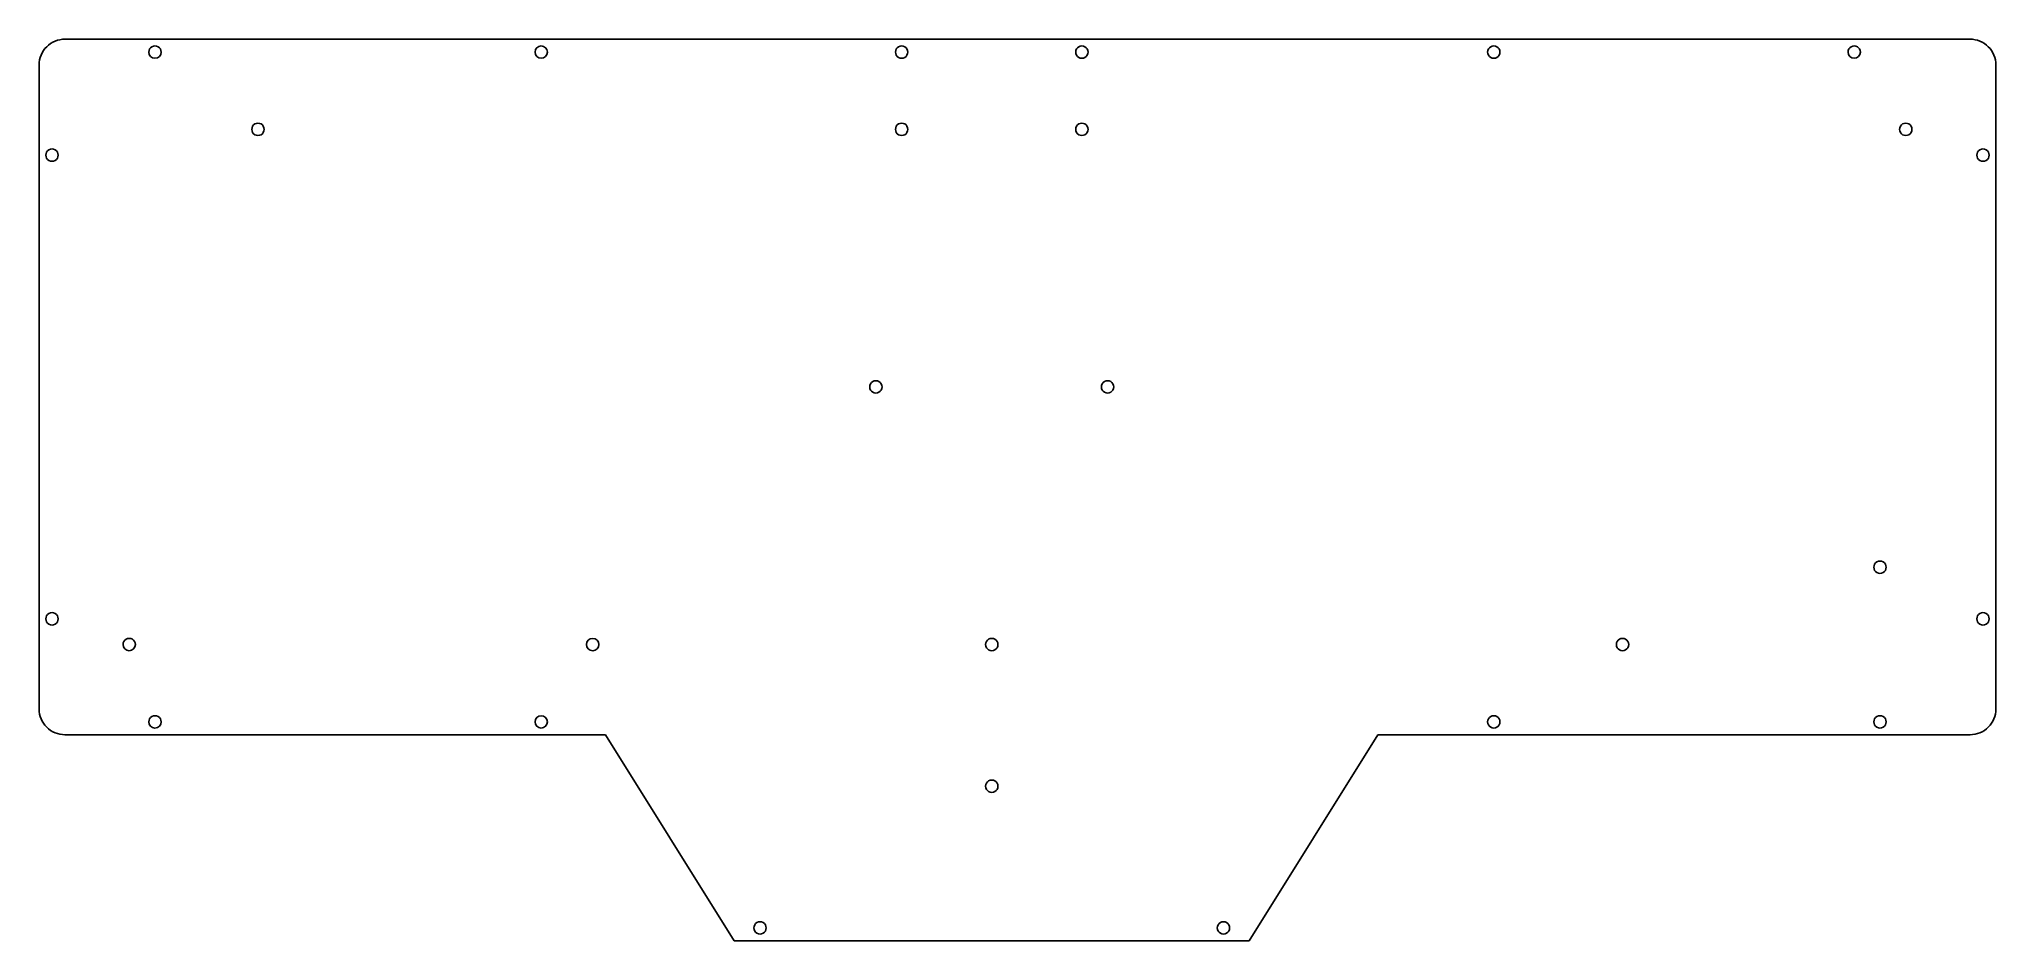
# Model space of a CAD drawing. Extents: x 0 to 380, y -173 to 2.
import ezdxf

# ---------------------------------------------------------------- set-up
doc = ezdxf.new("R2010")
doc.units = 0
doc.layers.get('0').update_dxf_attribs({"linetype": 'CONTINUOUS'})

msp = doc.modelspace()

# ---------------------------------------------------------------- linework, layer by layer
at = {"color": 7}
for points in [[(5.073727, 1.60645), (375.075524, 1.60645)], [(0.075007, -128.393289), (0.075007, -3.39481)], [(380.074244, -3.39481), (380.074244, -128.393289)], [(110.074786, -133.394548), (5.073727, -133.394548)], [(135.073466, -173.394468), (110.074786, -133.394548)], [(260.074485, -133.394548), (235.073265, -173.394468)], [(375.075524, -133.394548), (260.074485, -133.394548)], [(235.073265, -173.394468), (135.073466, -173.394468)]]:
    msp.add_lwpolyline(points, dxfattribs=at)
for points in [[(23.775597, -0.895627)], [(98.775706, -0.895627)], [(168.775565, -0.895627)], [(203.775495, -0.895627)], [(283.776345, -0.895627)], [(353.776204, -0.895627)], [(43.775557, -15.895623)], [(168.775565, -15.895623)], [(203.775495, -15.895623)], [(363.776184, -15.895623)], [(3.775587, -20.895638)], [(378.774884, -20.895638)], [(163.775575, -65.895573)], [(208.775485, -65.895573)], [(358.774924, -100.895508)], [(3.775587, -110.895734)], [(378.774884, -110.895734)], [(18.775607, -115.895724)], [(108.775686, -115.895724)], [(186.275647, -115.895724)], [(308.775025, -115.895724)], [(308.775025, -115.895724)], [(23.775597, -130.895694)], [(98.775706, -130.895694)], [(283.776345, -130.895694)], [(358.774924, -130.895694)], [(186.275647, -143.395539)], [(141.275491, -170.895624)], [(231.275556, -170.895624)]]:
    msp.add_lwpolyline(points, close=True, dxfattribs=at)
for points in [[(1.540054, 0.139906), (0.602374, -0.797775), (0.075591, -2.069542), (0.075592, -3.395623)], [(5.075582, 1.60437), (3.749501, 1.60437), (2.477734, 1.077586), (1.540054, 0.139906)], [(21.375597, -0.895627), (21.375597, -0.466909), (21.604316, -0.070756), (21.975597, 0.143603)], [(21.975597, 0.143603), (22.346879, 0.357963), (22.804316, 0.357963), (23.175597, 0.143603)], [(23.175597, 0.143603), (23.546879, -0.070756), (23.775597, -0.466909), (23.775597, -0.895627)], [(96.375705, -0.895627), (96.375706, -0.232886), (96.912964, 0.304373), (97.575706, 0.304373)], [(97.575706, 0.304373), (98.238447, 0.304373), (98.775706, -0.232886), (98.775706, -0.895627)], [(166.375565, -0.895627), (166.375565, -0.466909), (166.604283, -0.070756), (166.975565, 0.143603)], [(166.975565, 0.143603), (167.346846, 0.357963), (167.804284, 0.357963), (168.175565, 0.143603)], [(168.175565, 0.143603), (168.546846, -0.070756), (168.775565, -0.466909), (168.775565, -0.895627)], [(201.375494, -0.895627), (201.375494, -0.466909), (201.604213, -0.070756), (201.975494, 0.143603)], [(201.975494, 0.143603), (202.346776, 0.357963), (202.804213, 0.357963), (203.175495, 0.143603)], [(203.175495, 0.143603), (203.546776, -0.070756), (203.775495, -0.466909), (203.775495, -0.895627)], [(281.376345, -0.895627), (281.376345, -0.466909), (281.605063, -0.070756), (281.976345, 0.143603)], [(281.976345, 0.143603), (282.347626, 0.357963), (282.805063, 0.357963), (283.176345, 0.143603)], [(283.176345, 0.143603), (283.547626, -0.070756), (283.776345, -0.466909), (283.776345, -0.895627)], [(351.376204, -0.895627), (351.376204, -0.466909), (351.604923, -0.070756), (351.976204, 0.143603)], [(351.976204, 0.143603), (352.347485, 0.357963), (352.804923, 0.357963), (353.176204, 0.143603)], [(353.176204, 0.143603), (353.547485, -0.070756), (353.776204, -0.466909), (353.776204, -0.895627)], [(378.611873, 0.140355), (377.673918, 1.078072), (376.401824, 1.604707), (375.075524, 1.60437)], [(380.076784, -3.395623), (380.076784, -2.069322), (379.549827, -0.797362), (378.611873, 0.140355)], [(22.575597, -2.095627), (21.912855, -2.095627), (21.375597, -1.558369), (21.375597, -0.895627)], [(23.775597, -0.895627), (23.775597, -1.558369), (23.238339, -2.095627), (22.575597, -2.095627)], [(97.575706, -2.095627), (96.912964, -2.095627), (96.375706, -1.558369), (96.375705, -0.895627)], [(98.775706, -0.895627), (98.775706, -1.558369), (98.238447, -2.095627), (97.575706, -2.095627)], [(166.975565, -1.934858), (166.604283, -1.720499), (166.375565, -1.324346), (166.375565, -0.895627)], [(168.175565, -1.934858), (167.804284, -2.149217), (167.346846, -2.149217), (166.975565, -1.934858)], [(168.775565, -0.895627), (168.775565, -1.324346), (168.546846, -1.720499), (168.175565, -1.934858)], [(201.975494, -1.934858), (201.604213, -1.720499), (201.375494, -1.324346), (201.375494, -0.895627)], [(203.175495, -1.934858), (202.804213, -2.149217), (202.346776, -2.149217), (201.975494, -1.934858)], [(203.775495, -0.895627), (203.775495, -1.324346), (203.546776, -1.720499), (203.175495, -1.934858)], [(281.976345, -1.934858), (281.605063, -1.720499), (281.376345, -1.324346), (281.376345, -0.895627)], [(283.176345, -1.934858), (282.805063, -2.149217), (282.347626, -2.149217), (281.976345, -1.934858)], [(283.776345, -0.895627), (283.776345, -1.324346), (283.547626, -1.720499), (283.176345, -1.934858)], [(352.576204, -2.095627), (351.913462, -2.095627), (351.376204, -1.558369), (351.376204, -0.895627)], [(353.776204, -0.895627), (353.776204, -1.558369), (353.238946, -2.095627), (352.576204, -2.095627)], [(41.375557, -15.895623), (41.375557, -15.466904), (41.604276, -15.070752), (41.975557, -14.856392)], [(41.975557, -14.856392), (42.346838, -14.642033), (42.804276, -14.642033), (43.175557, -14.856392)], [(43.175557, -14.856392), (43.546838, -15.070752), (43.775557, -15.466904), (43.775557, -15.895623)], [(166.375565, -15.895623), (166.375565, -15.466904), (166.604283, -15.070752), (166.975565, -14.856392)], [(166.975565, -14.856392), (167.346846, -14.642033), (167.804284, -14.642033), (168.175565, -14.856392)], [(168.175565, -14.856392), (168.546846, -15.070752), (168.775565, -15.466904), (168.775565, -15.895623)], [(201.375494, -15.895623), (201.375494, -15.466904), (201.604213, -15.070752), (201.975494, -14.856392)], [(201.975494, -14.856392), (202.346776, -14.642033), (202.804213, -14.642033), (203.175495, -14.856392)], [(203.175495, -14.856392), (203.546776, -15.070752), (203.775495, -15.466904), (203.775495, -15.895623)], [(361.376184, -15.895623), (361.376184, -15.466904), (361.604903, -15.070752), (361.976184, -14.856392)], [(361.976184, -14.856392), (362.347465, -14.642033), (362.804903, -14.642033), (363.176184, -14.856392)], [(363.176184, -14.856392), (363.547465, -15.070752), (363.776184, -15.466904), (363.776184, -15.895623)], [(41.975557, -16.934854), (41.604276, -16.720494), (41.375557, -16.324342), (41.375557, -15.895623)], [(43.175557, -16.934854), (42.804276, -17.149213), (42.346838, -17.149213), (41.975557, -16.934854)], [(43.775557, -15.895623), (43.775557, -16.324342), (43.546838, -16.720494), (43.175557, -16.934854)], [(166.975565, -16.934854), (166.604283, -16.720494), (166.375565, -16.324342), (166.375565, -15.895623)], [(168.175565, -16.934854), (167.804284, -17.149213), (167.346846, -17.149213), (166.975565, -16.934854)], [(168.775565, -15.895623), (168.775565, -16.324342), (168.546846, -16.720494), (168.175565, -16.934854)], [(201.975494, -16.934854), (201.604213, -16.720494), (201.375494, -16.324342), (201.375494, -15.895623)], [(203.175495, -16.934854), (202.804213, -17.149213), (202.346776, -17.149213), (201.975494, -16.934854)], [(203.775495, -15.895623), (203.775495, -16.324342), (203.546776, -16.720494), (203.175495, -16.934854)], [(361.976184, -16.934854), (361.604903, -16.720494), (361.376184, -16.324342), (361.376184, -15.895623)], [(363.176184, -16.934854), (362.804903, -17.149213), (362.347465, -17.149213), (361.976184, -16.934854)], [(363.776184, -15.895623), (363.776184, -16.324342), (363.547465, -16.720494), (363.176184, -16.934854)], [(1.375586, -20.895638), (1.375586, -20.466919), (1.604305, -20.070766), (1.975587, -19.856407)], [(1.975587, -21.934868), (1.604305, -21.720509), (1.375586, -21.324356), (1.375586, -20.895638)], [(1.975587, -19.856407), (2.346868, -19.642048), (2.804305, -19.642048), (3.175587, -19.856407)], [(3.175587, -21.934868), (2.804305, -22.149228), (2.346868, -22.149228), (1.975587, -21.934868)], [(3.175587, -19.856407), (3.546868, -20.070766), (3.775587, -20.466919), (3.775587, -20.895638)], [(3.775587, -20.895638), (3.775587, -21.324356), (3.546868, -21.720509), (3.175587, -21.934868)], [(376.374884, -20.895638), (376.374884, -20.466919), (376.603602, -20.070766), (376.974884, -19.856407)], [(376.974884, -21.934868), (376.603602, -21.720509), (376.374884, -21.324356), (376.374884, -20.895638)], [(376.974884, -19.856407), (377.346165, -19.642048), (377.803603, -19.642048), (378.174884, -19.856407)], [(378.174884, -21.934868), (377.803603, -22.149228), (377.346165, -22.149228), (376.974884, -21.934868)], [(378.174884, -19.856407), (378.546165, -20.070766), (378.774884, -20.466919), (378.774884, -20.895638)], [(378.774884, -20.895638), (378.774884, -21.324356), (378.546165, -21.720509), (378.174884, -21.934868)], [(161.375575, -65.895573), (161.375575, -65.466854), (161.604294, -65.070702), (161.975575, -64.856343)], [(161.975575, -66.934804), (161.604294, -66.720444), (161.375575, -66.324292), (161.375575, -65.895573)], [(161.975575, -64.856343), (162.346856, -64.641983), (162.804294, -64.641983), (163.175575, -64.856343)], [(163.175575, -66.934804), (162.804294, -67.149163), (162.346856, -67.149163), (161.975575, -66.934804)], [(163.175575, -64.856343), (163.546856, -65.070702), (163.775575, -65.466854), (163.775575, -65.895573)], [(163.775575, -65.895573), (163.775575, -66.324292), (163.546856, -66.720444), (163.175575, -66.934804)], [(206.375484, -65.895573), (206.375484, -65.466854), (206.604203, -65.070702), (206.975484, -64.856343)], [(206.975484, -66.934804), (206.604203, -66.720444), (206.375484, -66.324292), (206.375484, -65.895573)], [(206.975484, -64.856343), (207.346766, -64.641983), (207.804203, -64.641983), (208.175485, -64.856343)], [(208.175485, -66.934804), (207.804203, -67.149163), (207.346766, -67.149163), (206.975484, -66.934804)], [(208.175485, -64.856343), (208.546766, -65.070702), (208.775485, -65.466854), (208.775485, -65.895573)], [(208.775485, -65.895573), (208.775485, -66.324292), (208.546766, -66.720444), (208.175485, -66.934804)], [(356.374924, -100.895508), (356.374924, -100.466789), (356.603643, -100.070637), (356.974924, -99.856277)], [(356.974924, -101.934739), (356.603643, -101.720379), (356.374924, -101.324227), (356.374924, -100.895508)], [(356.974924, -99.856277), (357.346205, -99.641918), (357.803643, -99.641918), (358.174924, -99.856277)], [(358.174924, -101.934739), (357.803643, -102.149098), (357.346205, -102.149098), (356.974924, -101.934739)], [(358.174924, -99.856277), (358.546205, -100.070637), (358.774924, -100.466789), (358.774924, -100.895508)], [(358.774924, -100.895508), (358.774924, -101.324227), (358.546205, -101.720379), (358.174924, -101.934739)], [(1.375586, -110.895734), (1.375586, -110.467015), (1.604305, -110.070863), (1.975587, -109.856504)], [(1.975587, -109.856504), (2.346868, -109.642144), (2.804305, -109.642144), (3.175587, -109.856504)], [(3.175587, -109.856504), (3.546868, -110.070863), (3.775587, -110.467015), (3.775587, -110.895734)], [(376.374884, -110.895734), (376.374884, -110.467015), (376.603602, -110.070863), (376.974884, -109.856504)], [(376.974884, -109.856504), (377.346165, -109.642144), (377.803603, -109.642144), (378.174884, -109.856504)], [(378.174884, -109.856504), (378.546165, -110.070863), (378.774884, -110.467015), (378.774884, -110.895734)], [(1.975587, -111.934965), (1.604305, -111.720605), (1.375586, -111.324453), (1.375586, -110.895734)], [(3.175587, -111.934965), (2.804305, -112.149324), (2.346868, -112.149324), (1.975587, -111.934965)], [(3.775587, -110.895734), (3.775587, -111.324453), (3.546868, -111.720605), (3.175587, -111.934965)], [(376.974884, -111.934965), (376.603602, -111.720605), (376.374884, -111.324453), (376.374884, -110.895734)], [(378.174884, -111.934965), (377.803603, -112.149324), (377.346165, -112.149324), (376.974884, -111.934965)], [(378.774884, -110.895734), (378.774884, -111.324453), (378.546165, -111.720605), (378.174884, -111.934965)], [(16.375607, -115.895724), (16.375607, -115.467005), (16.604326, -115.070853), (16.975607, -114.856494)], [(17.575607, -117.095724), (16.912866, -117.095724), (16.375607, -116.558466), (16.375607, -115.895724)], [(16.975607, -114.856494), (17.346889, -114.642134), (17.804326, -114.642134), (18.175607, -114.856494)], [(18.775607, -115.895724), (18.775607, -116.558466), (18.238349, -117.095724), (17.575607, -117.095724)], [(18.175607, -114.856494), (18.546889, -115.070853), (18.775607, -115.467005), (18.775607, -115.895724)], [(106.375685, -115.895724), (106.375685, -115.232982), (106.912944, -114.695724), (107.575685, -114.695724)], [(107.575685, -117.095724), (106.912944, -117.095724), (106.375685, -116.558466), (106.375685, -115.895724)], [(107.575685, -114.695724), (108.238427, -114.695724), (108.775686, -115.232982), (108.775686, -115.895724)], [(108.775686, -115.895724), (108.775686, -116.558466), (108.238427, -117.095724), (107.575685, -117.095724)], [(183.875646, -115.895724), (183.875646, -115.467005), (184.104365, -115.070853), (184.475646, -114.856494)], [(184.475646, -116.934955), (184.104365, -116.720595), (183.875646, -116.324443), (183.875646, -115.895724)], [(184.475646, -114.856494), (184.846928, -114.642134), (185.304365, -114.642134), (185.675647, -114.856494)], [(185.675647, -116.934955), (185.304365, -117.149314), (184.846928, -117.149314), (184.475646, -116.934955)], [(185.675647, -114.856494), (186.046928, -115.070853), (186.275647, -115.467005), (186.275647, -115.895724)], [(186.275647, -115.895724), (186.275647, -116.324443), (186.046928, -116.720595), (185.675647, -116.934955)], [(306.375024, -115.895724), (306.375024, -115.467005), (306.603743, -115.070853), (306.975024, -114.856494)], [(306.375024, -115.895724), (306.375024, -115.467005), (306.603743, -115.070853), (306.975024, -114.856494)], [(306.975024, -116.934955), (306.603743, -116.720595), (306.375024, -116.324443), (306.375024, -115.895724)], [(306.975024, -116.934955), (306.603743, -116.720595), (306.375024, -116.324443), (306.375024, -115.895724)], [(306.975024, -114.856494), (307.346306, -114.642134), (307.803743, -114.642134), (308.175025, -114.856494)], [(306.975024, -114.856494), (307.346306, -114.642134), (307.803743, -114.642134), (308.175025, -114.856494)], [(308.175025, -116.934955), (307.803743, -117.149314), (307.346306, -117.149314), (306.975024, -116.934955)], [(308.175025, -116.934955), (307.803743, -117.149314), (307.346306, -117.149314), (306.975024, -116.934955)], [(308.175025, -114.856494), (308.546306, -115.070853), (308.775025, -115.467005), (308.775025, -115.895724)], [(308.175025, -114.856494), (308.546306, -115.070853), (308.775025, -115.467005), (308.775025, -115.895724)], [(308.775025, -115.895724), (308.775025, -116.324443), (308.546306, -116.720595), (308.175025, -116.934955)], [(308.775025, -115.895724), (308.775025, -116.324443), (308.546306, -116.720595), (308.175025, -116.934955)], [(0.075592, -128.395575), (0.075592, -129.721654), (0.602375, -130.993421), (1.540055, -131.931101)], [(378.611872, -131.93155), (379.549826, -130.993834), (380.076784, -129.721874), (380.076784, -128.395575)], [(1.540055, -131.931101), (2.477735, -132.868781), (3.749502, -133.395564), (5.075582, -133.395564)], [(21.375597, -130.895694), (21.375597, -130.466975), (21.604316, -130.070823), (21.975597, -129.856463)], [(22.575597, -132.095694), (21.912855, -132.095694), (21.375597, -131.558436), (21.375597, -130.895694)], [(21.975597, -129.856463), (22.346879, -129.642104), (22.804316, -129.642104), (23.175597, -129.856463)], [(23.775597, -130.895694), (23.775597, -131.558436), (23.238339, -132.095694), (22.575597, -132.095694)], [(23.175597, -129.856463), (23.546879, -130.070823), (23.775597, -130.466975), (23.775597, -130.895694)], [(96.375705, -130.895694), (96.375706, -130.232952), (96.912964, -129.695694), (97.575706, -129.695694)], [(97.575706, -132.095694), (96.912964, -132.095694), (96.375706, -131.558436), (96.375705, -130.895694)], [(97.575706, -129.695694), (98.238447, -129.695694), (98.775706, -130.232952), (98.775706, -130.895694)], [(98.775706, -130.895694), (98.775706, -131.558436), (98.238447, -132.095694), (97.575706, -132.095694)], [(281.376345, -130.895694), (281.376345, -130.466975), (281.605063, -130.070823), (281.976345, -129.856463)], [(281.976345, -131.934925), (281.605063, -131.720565), (281.376345, -131.324413), (281.376345, -130.895694)], [(281.976345, -129.856463), (282.347626, -129.642104), (282.805063, -129.642104), (283.176345, -129.856463)], [(283.176345, -131.934925), (282.805063, -132.149284), (282.347626, -132.149284), (281.976345, -131.934925)], [(283.176345, -129.856463), (283.547626, -130.070823), (283.776345, -130.466975), (283.776345, -130.895694)], [(283.776345, -130.895694), (283.776345, -131.324413), (283.547626, -131.720565), (283.176345, -131.934925)], [(356.374924, -130.895694), (356.374924, -130.466975), (356.603643, -130.070823), (356.974924, -129.856463)], [(356.974924, -131.934925), (356.603643, -131.720565), (356.374924, -131.324413), (356.374924, -130.895694)], [(356.974924, -129.856463), (357.346205, -129.642104), (357.803643, -129.642104), (358.174924, -129.856463)], [(358.174924, -131.934925), (357.803643, -132.149284), (357.346205, -132.149284), (356.974924, -131.934925)], [(358.174924, -129.856463), (358.546205, -130.070823), (358.774924, -130.466975), (358.774924, -130.895694)], [(358.774924, -130.895694), (358.774924, -131.324413), (358.546205, -131.720565), (358.174924, -131.934925)], [(375.075524, -133.395564), (376.401824, -133.395901), (377.673917, -132.869267), (378.611872, -131.93155)], [(183.875646, -143.395539), (183.875646, -142.966821), (184.104365, -142.570668), (184.475646, -142.356309)], [(184.475646, -144.43477), (184.104365, -144.220411), (183.875646, -143.824258), (183.875646, -143.395539)], [(184.475646, -142.356309), (184.846928, -142.141949), (185.304365, -142.141949), (185.675647, -142.356309)], [(185.675647, -142.356309), (186.046928, -142.570668), (186.275647, -142.966821), (186.275647, -143.395539)], [(186.275647, -143.395539), (186.275647, -143.824258), (186.046928, -144.220411), (185.675647, -144.43477)], [(185.675647, -144.43477), (185.304365, -144.649129), (184.846928, -144.649129), (184.475646, -144.43477)], [(138.87549, -170.895624), (138.87549, -170.466905), (139.104209, -170.070753), (139.475491, -169.856393)], [(139.475491, -171.934854), (139.104209, -171.720495), (138.87549, -171.324343), (138.87549, -170.895624)], [(139.475491, -169.856393), (139.846772, -169.642034), (140.304209, -169.642034), (140.675491, -169.856393)], [(140.675491, -169.856393), (141.046772, -170.070753), (141.275491, -170.466905), (141.275491, -170.895624)], [(141.275491, -170.895624), (141.275491, -171.324343), (141.046772, -171.720495), (140.675491, -171.934854)], [(228.875556, -170.895624), (228.875556, -170.466905), (229.104275, -170.070753), (229.475556, -169.856393)], [(229.475556, -171.934854), (229.104275, -171.720495), (228.875556, -171.324343), (228.875556, -170.895624)], [(229.475556, -169.856393), (229.846837, -169.642034), (230.304275, -169.642034), (230.675556, -169.856393)], [(230.675556, -169.856393), (231.046838, -170.070753), (231.275556, -170.466905), (231.275556, -170.895624)], [(231.275556, -170.895624), (231.275556, -171.324343), (231.046838, -171.720495), (230.675556, -171.934854)], [(140.675491, -171.934854), (140.304209, -172.149214), (139.846772, -172.149214), (139.475491, -171.934854)], [(230.675556, -171.934854), (230.304275, -172.149214), (229.846837, -172.149214), (229.475556, -171.934854)]]:
    msp.add_open_spline(points, degree=3, dxfattribs=at)

doc.saveas('drawing.dxf')
